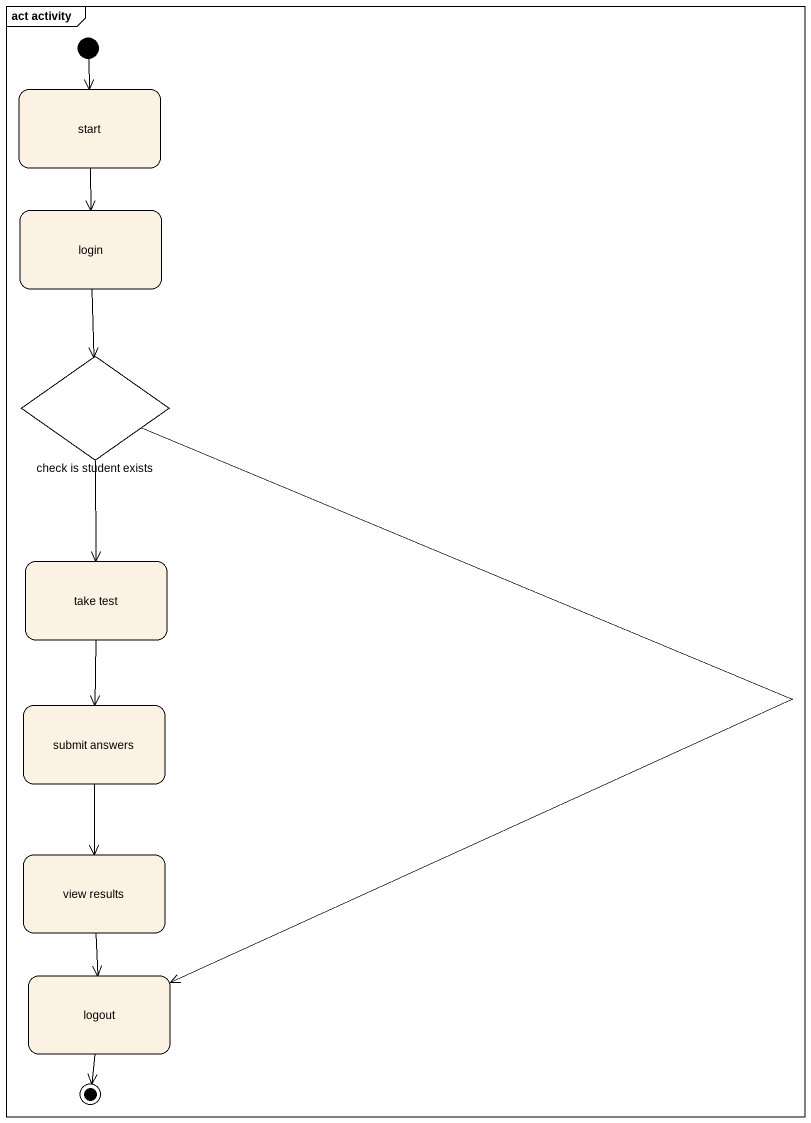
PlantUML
@startuml
mainframe act activity
hide empty description
state "start" as start_
state login
state "check is student exists" as check_is_student_exists <<choice>>
state "take test" as take_test
state "submit answers" as submit_answers
state "view results" as view_results
state logout
[*] --> start_
start_ --> login
login --> check_is_student_exists
check_is_student_exists --> take_test
check_is_student_exists --> logout
take_test --> submit_answers
submit_answers --> view_results
view_results --> logout
logout --> [*]
@enduml
